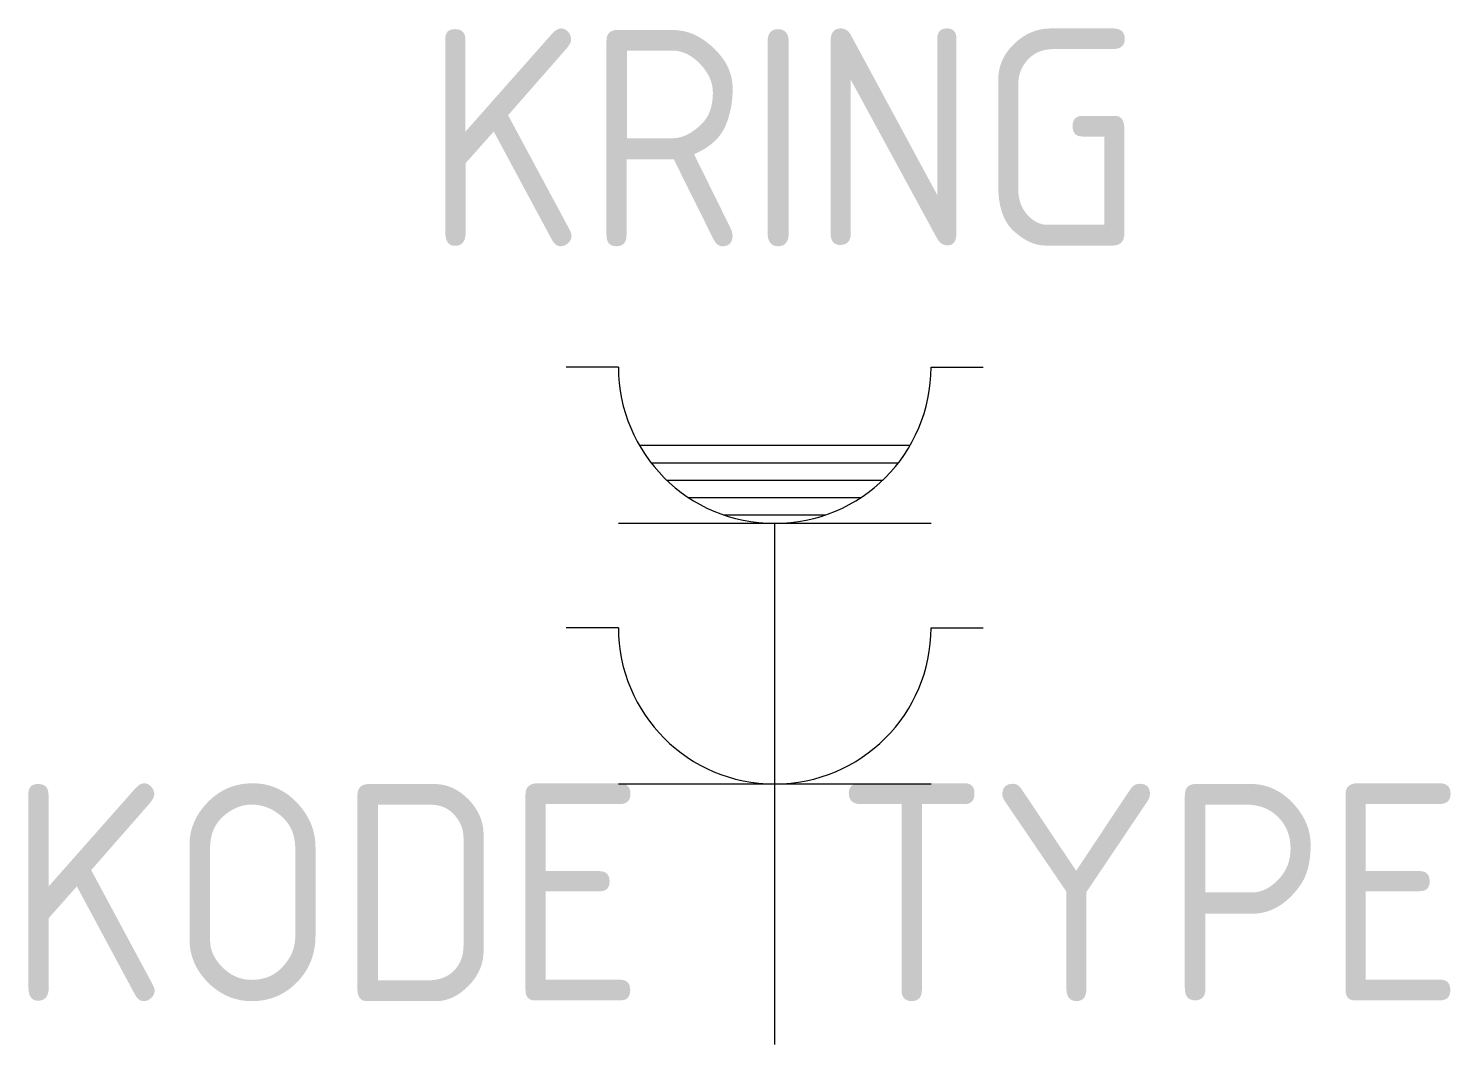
# Model space of a CAD drawing. Extents: x -8.6 to 7.8, y 0 to 11.7.
import ezdxf
from ezdxf.enums import TextEntityAlignment as Align

# ---------------------------------------------------------------- set-up
doc = ezdxf.new("R2010")
doc.units = 0
doc.layers.get('0').update_dxf_attribs({"linetype": 'CONTINUOUS'})
doc.styles.get("Standard").update_dxf_attribs({"font": 'iso8.shx'})

msp = doc.modelspace()

# ---------------------------------------------------------------- linework, layer by layer
for p, q in [((-1.8, 7.8), (-2.4, 7.8)), ((1.8, 7.8), (2.4, 7.8)), ((-1.559, 6.9), (1.559, 6.9)), ((-1.425, 6.7), (1.425, 6.7)), ((-1.245, 6.5), (1.245, 6.5)), ((-0.995, 6.3), (0.995, 6.3)), ((-0.592, 6.1), (0.592, 6.1)), ((1.8, 6), (-1.8, 6)), ((0, 0), (0, 6)), ((-1.8, 4.8), (-2.4, 4.8)), ((1.8, 4.8), (2.4, 4.8)), ((1.8, 3), (-1.8, 3))]:
    msp.add_line(p, q)
for centre in [(0, 7.8), (0, 4.8)]:
    msp.add_arc(centre, 1.8, 180, 0)

# ---------------------------------------------------------------- texts
msp.add_attdef('KRING', text='XXX', height=2.5).set_placement((0.103, 10.446), align=Align.MIDDLE)
msp.add_attdef('KODE', text='XXX', height=2.5).set_placement((-1.5, 0.5), align=Align.RIGHT)
msp.add_attdef('TYPE', (0.692, 0.501), 'XXX', height=2.5)

doc.saveas('drawing.dxf')
